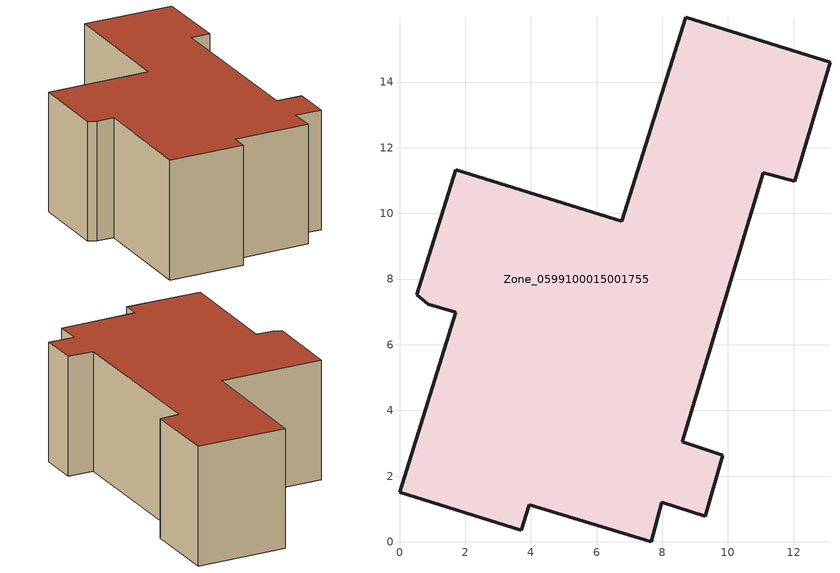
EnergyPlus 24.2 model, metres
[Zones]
Zone_0599100015001755
 floor ground (C_G): 9.84,2.63 9.3,0.78 7.99,1.2 7.67,0 3.95,1.13 3.71,0.35 0,1.51 1.71,6.98 0.88,7.24 0.53,7.53 1.72,11.33 6.77,9.76 8.71,15.97 13.11,14.6 12.03,10.98 11.07,11.23 8.61,3.04 z1.07
 wall outside (C_F): 8.61,3.04 11.07,11.23 12.03,10.98 13.11,14.6 8.71,15.97 6.77,9.76 1.72,11.33 0.53,7.53 0.88,7.24 1.71,6.98 0,1.51 3.71,0.35 3.95,1.13 7.67,0 7.99,1.2 9.3,0.78 9.84,2.63 8.61,3.04 z1.07:7.19
 roof outside (C_R): 0.53,7.53 0.88,7.24 1.71,6.98 0,1.51 3.71,0.35 3.95,1.13 7.67,0 7.99,1.2 9.3,0.78 9.84,2.63 8.61,3.04 11.07,11.23 12.03,10.98 13.11,14.6 8.71,15.97 6.77,9.76 1.72,11.33 z7.19
[BUILDING]
Pand.0599100015001755: North Axis=0; Terrain=City; Loads Convergence Tolerance Value=0.04; Temperature Convergence Tolerance Value=0.4; Solar Distribution=FullExterior; Maximum Number of Warmup Days=25; Minimum Number of Warmup Days=1
[Site:Location]
Rotterdam.The.Hague.AP_ZH_NLD Design_Conditions: Latitude=51.96; Longitude=4.45; Time Zone=1; Elevation=-4.5
[SITE:GROUNDTEMPERATURE:BUILDINGSURFACE]
18, 18, 18, 18, 18, 18, 18, 18, 18, 18, 18, 18
[MATERIAL] Thermal Absorptance=0.9; Solar Absorptance=0.7; Visible Absorptance=0.7
Name | Roughness | Thickness | Conductivity | Density | Specific Heat
G.D.1975-1991 | MediumSmooth | 0.15 | 0.288461 | 540 | 1210
F.D.1975-1991 | Rough | 0.3 | 0.230769 | 1920 | 840
R.D.1975-1991 | MediumRough | 0.2 | 0.153846 | 1500 | 1000
[CONSTRUCTION]
C_G: G.D.1975-1991
C_F: F.D.1975-1991
C_R: R.D.1975-1991
[ZONE]
Zone_0599100015001755: Type=1; Multiplier=1; Ceiling Height=Autocalculate; Volume=Autocalculate; Floor Area=autocalculate; Part of Total Floor Area=Yes
[ZONEINFILTRATION:DESIGNFLOWRATE]
Infil_Zone_0599100015001755: Zone or ZoneList or Space or SpaceList=Zone_0599100015001755; Schedule=AlwaysOn; Design Flow Rate Calculation Method=Flow/Area; Flow Rate per Floor Area=0.0042; Constant Term Coefficient=1; Temperature Term Coefficient=0; Velocity Term Coefficient=0; Velocity Squared Term Coefficient=0
[HVACTEMPLATE:ZONE:IDEALLOADSAIRSYSTEM]
Zone_0599100015001755: Maximum Heating Supply Air Temperature=50; Minimum Cooling Supply Air Temperature=13; Maximum Heating Supply Air Humidity Ratio=0.0156; Minimum Cooling Supply Air Humidity Ratio=0.0077; Heating Limit=NoLimit; Cooling Limit=NoLimit; Dehumidification Control Type=ConstantSensibleHeatRatio; Cooling Sensible Heat Ratio=0.7; Dehumidification Setpoint=60; Humidification Control Type=None; Humidification Setpoint=30; Outdoor Air Method=None; Outdoor Air Flow Rate per Person=0.00944; Outdoor Air Flow Rate per Zone Floor Area=0; Outdoor Air Flow Rate per Zone=0; Demand Controlled Ventilation Type=None; Outdoor Air Economizer Type=NoEconomizer; Heat Recovery Type=None; Sensible Heat Recovery Effectiveness=0.7; Latent Heat Recovery Effectiveness=0.65
[ZONECONTROL:THERMOSTAT]
ThermostatControl_Zone_0599100015001755: Zone or ZoneList=Zone_0599100015001755; Control Type Schedule=DualSetpointControlType; Control 1=Thermostat_Zone_0599100015001755; Temperature Difference Between Cutout And Setpoint=0
[THERMOSTATSETPOINT:DUALSETPOINT]
Thermostat_Zone_0599100015001755: Heating Setpoint Temperature Schedule=HeatingSetpoint_Zone_0599100015001755; Cooling Setpoint Temperature Schedule=CoolingSetpoint_Zone_0599100015001755
[SCHEDULE:COMPACT]
HeatingSetpoint_Zone_0599100015001755: Through: 12/31, For: AllDays, Until: 24:00, 21
CoolingSetpoint_Zone_0599100015001755: Through: 12/31, For: AllDays, Until: 24:00, 24
DualSetpointControlType: Through: 12/31, For: AllDays, Until: 24:00, 4
AlwaysOn: Through: 12/31, For: AllDays, Until: 24:00, 1
